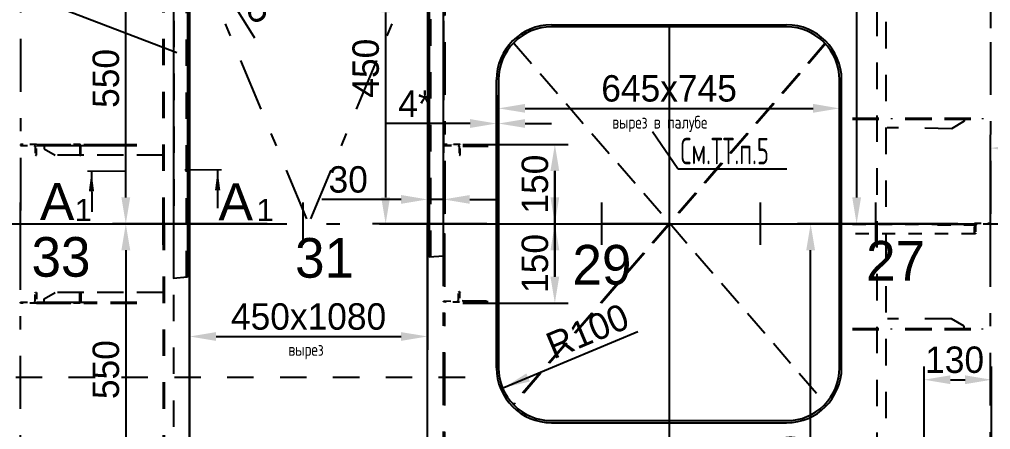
# Model space of a CAD drawing. Header units: millimetres. Extents: x -19561 to 47775, y 28910 to 69910.
# Drawn here: x 22020 to 23858, y 49481 to 50257 of the extents above; entities that cross this region are included whole.
import ezdxf
from ezdxf.enums import TextEntityAlignment as Align

# ---------------------------------------------------------------- set-up
doc = ezdxf.new("R2010")
doc.units = ezdxf.units.MM
doc.header["$MEASUREMENT"] = 0
for name, pattern in [('DASH1', [75, 50, -25]), ('DASH13', [50, 25, -25]), ('DASH2', [1300, 1125, -75, 25, -75]), ('DASH5', [225, 100, -50, 25, -50]), ('DASH6', [25, 12.5, -12.5]), ('K5LT32768', [0]), ('K5LT32777', [95.25, 63.5, -31.75]), ('K5LT32779', [25, 12.5, -12.5]), ('K5LT32795', [75, 50, -25])]:
    doc.linetypes.add(name, pattern=pattern)
doc.styles.add('2_5', font='txt.shx', dxfattribs={"height": 2.5})
doc.styles.add('KTEXTSTYLE', font='GOST_AU.SHX', dxfattribs={"width": 0.96, "height": 5})
doc.styles.add('style5', font='arial.ttf', dxfattribs={"height": 3})
doc.dimstyles.new('PB5', dxfattribs={"dimscale": 20, "dimtxt": 2.5, "dimasz": 2.5, "dimexe": 1.25, "dimexo": 0, "dimtad": 1, "dimdec": 0, "dimlfac": 0.25, "dimtxsty": 'Standard', "dimcen": 2.5, "dimclrd": 7, "dimclre": 7, "dimclrt": 4, "dimadec": 0, "dimazin": 0, "dimtfac": 1, "dimtdec": 0, "dimtmove": 0, "dimatfit": 3, "dimfxl": 1.25, "dimarcsym": 0})
doc.dimstyles.new('seatech', dxfattribs={"dimscale": 20, "dimtxt": 2.5, "dimasz": 2.5, "dimexe": 1.25, "dimexo": 0, "dimtad": 1, "dimdec": 0, "dimtxsty": 'Standard', "dimcen": 2.5, "dimclrd": 7, "dimclre": 7, "dimclrt": 4, "dimadec": 0, "dimazin": 0, "dimtfac": 1, "dimtdec": 0, "dimtmove": 0, "dimatfit": 3, "dimfxl": 1.25, "dimarcsym": 0})

# ---------------------------------------------------------------- blocks, each defined once
blk = doc.blocks.new('*D2430')
at = {"color": 7, "lineweight": -2}
for p, q in [((22904.5, 50320.4), (22688.3, 50320.4)), ((22713.3, 50270.4), (22713.3, 49920.4)), ((22904.5, 49870.4), (22688.3, 49870.4))]:
    blk.add_line(p, q, dxfattribs=at)
at = {"color": 7}
for points in [[(22721.7, 50270.4), (22705, 50270.4), (22713.3, 50320.4)], [(22705, 49920.4), (22721.7, 49920.4), (22713.3, 49870.4)]]:
    blk.add_solid(points, dxfattribs=at)
at = {"layer": 'Defpoints', "color": 0}
for p in [(22904.5, 50320.4), (22713.3, 49870.4), (22904.5, 49870.4)]:
    blk.add_point(p, dxfattribs=at)
at = {"color": 4, "ltscale": 20, "insert": (22675.8, 50164.8), "char_height": 50, "attachment_point": 5, "rotation": 90}
blk.add_mtext('450', dxfattribs=at)
blk = doc.blocks.new('*D2432')
at = {"color": 7, "lineweight": -2}
for p, q in [((23795.8, 50770.4), (23579.4, 50770.4)), ((23604.4, 50720.4), (23604.4, 49920.4)), ((23795.8, 49870.4), (23579.4, 49870.4))]:
    blk.add_line(p, q, dxfattribs=at)
at = {"color": 7}
for points in [[(23612.7, 50720.4), (23596, 50720.4), (23604.4, 50770.4)], [(23596, 49920.4), (23612.7, 49920.4), (23604.4, 49870.4)]]:
    blk.add_solid(points, dxfattribs=at)
at = {"layer": 'Defpoints', "color": 0}
for p in [(23795.8, 50770.4), (23604.4, 49870.4), (23795.8, 49870.4)]:
    blk.add_point(p, dxfattribs=at)
at = {"color": 4, "ltscale": 20, "insert": (23566.9, 50499.3), "char_height": 50, "attachment_point": 5, "rotation": 90}
blk.add_mtext('900', dxfattribs=at)
blk = doc.blocks.new('*D2442')
at = {"color": 7, "lineweight": -2}
for p, q in [((22792.5, 49966.4), (22792.5, 49891.5)), ((22822.5, 49955.7), (22822.5, 49891.5)), ((22742.5, 49916.5), (22592.5, 49916.5)), ((22822.5, 49916.5), (22792.5, 49916.5)), ((22872.5, 49916.5), (22922.5, 49916.5))]:
    blk.add_line(p, q, dxfattribs=at)
at = {"color": 7}
for points in [[(22742.5, 49908.2), (22742.5, 49924.8), (22792.5, 49916.5)], [(22872.5, 49924.8), (22872.5, 49908.2), (22822.5, 49916.5)]]:
    blk.add_solid(points, dxfattribs=at)
at = {"layer": 'Defpoints', "color": 0}
for p in [(22792.5, 49966.4), (22822.5, 49955.7), (22792.5, 49916.5)]:
    blk.add_point(p, dxfattribs=at)
at = {"color": 4, "ltscale": 20, "insert": (22642.5, 49954), "char_height": 50, "attachment_point": 5}
blk.add_mtext('30', dxfattribs=at)
blk = doc.blocks.new('*D2443')
at = {"color": 7, "lineweight": -2}
for p, q in [((22294.5, 50420.4), (22196.7, 50420.4)), ((22221.7, 49920.4), (22221.7, 50370.4)), ((22489, 49870.4), (22196.7, 49870.4))]:
    blk.add_line(p, q, dxfattribs=at)
at = {"color": 7}
for points in [[(22230.1, 50370.4), (22213.4, 50370.4), (22221.7, 50420.4)], [(22213.4, 49920.4), (22230.1, 49920.4), (22221.7, 49870.4)]]:
    blk.add_solid(points, dxfattribs=at)
at = {"layer": 'Defpoints', "color": 0}
for p in [(22221.7, 50420.4), (22294.5, 50420.4), (22489, 49870.4)]:
    blk.add_point(p, dxfattribs=at)
at = {"color": 4, "ltscale": 20, "insert": (22184.2, 50145.4), "char_height": 50, "attachment_point": 5, "rotation": 90}
blk.add_mtext('550', dxfattribs=at)
blk = doc.blocks.new('*D2450')
at = {"color": 7, "lineweight": -2}
for p, q in [((23857.5, 49910.4), (23857.5, 50038.5)), ((24544.5, 49871.4), (24544.5, 50038.5)), ((23907.5, 50013.5), (24494.5, 50013.5))]:
    blk.add_line(p, q, dxfattribs=at)
at = {"color": 7}
for points in [[(23907.5, 50021.9), (23907.5, 50005.2), (23857.5, 50013.5)], [(24494.5, 50005.2), (24494.5, 50021.9), (24544.5, 50013.5)]]:
    blk.add_solid(points, dxfattribs=at)
at = {"layer": 'Defpoints', "color": 0}
for p in [(24544.5, 50013.5), (23857.5, 49910.4), (24544.5, 49871.4)]:
    blk.add_point(p, dxfattribs=at)
at = {"color": 4, "ltscale": 20, "insert": (24201, 50051), "char_height": 50, "attachment_point": 5}
blk.add_mtext('685', dxfattribs=at)
blk = doc.blocks.new('*D2452')
at = {"color": 7, "lineweight": -2}
for p, q in [((22342.5, 49870.4), (22342.5, 49632.1)), ((22792.5, 49870.4), (22792.5, 49632.1)), ((22392.5, 49657.1), (22742.5, 49657.1))]:
    blk.add_line(p, q, dxfattribs=at)
at = {"color": 7}
for points in [[(22392.5, 49665.4), (22392.5, 49648.8), (22342.5, 49657.1)], [(22742.5, 49648.8), (22742.5, 49665.4), (22792.5, 49657.1)]]:
    blk.add_solid(points, dxfattribs=at)
at = {"layer": 'Defpoints', "color": 0}
for p in [(22342.5, 49870.4), (22792.5, 49870.4), (22792.5, 49657.1)]:
    blk.add_point(p, dxfattribs=at)
at = {"color": 4, "ltscale": 20, "insert": (22567.5, 49694.6), "char_height": 50, "attachment_point": 5}
blk.add_mtext('450x1080', dxfattribs=at)
blk = doc.blocks.new('*D2453')
at = {"color": 7, "lineweight": -2}
for p, q in [((22935.5, 50020.5), (23058.4, 50020.5)), ((23033.4, 49970.5), (23033.4, 49920.4)), ((22935.5, 49870.4), (23058.4, 49870.4))]:
    blk.add_line(p, q, dxfattribs=at)
at = {"color": 7}
for points in [[(23041.7, 49970.5), (23025.1, 49970.5), (23033.4, 50020.5)], [(23025.1, 49920.4), (23041.7, 49920.4), (23033.4, 49870.4)]]:
    blk.add_solid(points, dxfattribs=at)
at = {"layer": 'Defpoints', "color": 0}
for p in [(22935.5, 50020.5), (22935.5, 49870.4), (23033.4, 49870.4)]:
    blk.add_point(p, dxfattribs=at)
at = {"color": 4, "ltscale": 20, "insert": (22995.9, 49945.4), "char_height": 50, "attachment_point": 5, "rotation": 90}
blk.add_mtext('150', dxfattribs=at)
blk = doc.blocks.new('*D2454')
at = {"color": 7, "lineweight": -2}
for p, q in [((23552, 50545.4), (24034.4, 50545.4)), ((24009.4, 50495.4), (24009.4, 49920.4)), ((23857.5, 49870.4), (24034.4, 49870.4))]:
    blk.add_line(p, q, dxfattribs=at)
at = {"color": 7}
for points in [[(24017.7, 50495.4), (24001, 50495.4), (24009.4, 50545.4)], [(24001, 49920.4), (24017.7, 49920.4), (24009.4, 49870.4)]]:
    blk.add_solid(points, dxfattribs=at)
at = {"layer": 'Defpoints', "color": 0}
for p in [(23552, 50545.4), (23857.5, 49870.4), (24009.4, 49870.4)]:
    blk.add_point(p, dxfattribs=at)
at = {"color": 4, "ltscale": 20, "insert": (23971.9, 50207.9), "char_height": 50, "attachment_point": 5, "rotation": 90}
blk.add_mtext('675*', dxfattribs=at)
blk = doc.blocks.new('*D2456')
at = {"color": 7, "lineweight": -2}
for p, q in [((23699.4, 49870.4), (23492.3, 49870.4)), ((23517.3, 49020.4), (23517.3, 49820.4)), ((23699.4, 48970.4), (23492.3, 48970.4))]:
    blk.add_line(p, q, dxfattribs=at)
at = {"color": 7}
for points in [[(23525.6, 49820.4), (23509, 49820.4), (23517.3, 49870.4)], [(23509, 49020.4), (23525.6, 49020.4), (23517.3, 48970.4)]]:
    blk.add_solid(points, dxfattribs=at)
at = {"layer": 'Defpoints', "color": 0}
for p in [(23517.3, 49870.4), (23699.4, 49870.4), (23699.4, 48970.4)]:
    blk.add_point(p, dxfattribs=at)
at = {"color": 4, "ltscale": 20, "insert": (23479.8, 49414.8), "char_height": 50, "attachment_point": 5, "rotation": 90}
blk.add_mtext('900', dxfattribs=at)
blk = doc.blocks.new('*D2463')
at = {"color": 7, "lineweight": -2}
for p, q in [((23857.5, 49870.4), (24034.2, 49870.4)), ((24009.2, 49245.4), (24009.2, 49820.4)), ((23640.5, 49195.4), (24034.2, 49195.4))]:
    blk.add_line(p, q, dxfattribs=at)
at = {"color": 7}
for points in [[(24017.5, 49820.4), (24000.9, 49820.4), (24009.2, 49870.4)], [(24000.9, 49245.4), (24017.5, 49245.4), (24009.2, 49195.4)]]:
    blk.add_solid(points, dxfattribs=at)
at = {"layer": 'Defpoints', "color": 0}
for p in [(23857.5, 49870.4), (24009.2, 49870.4), (23640.5, 49195.4)]:
    blk.add_point(p, dxfattribs=at)
at = {"color": 4, "ltscale": 20, "insert": (23971.7, 49532.9), "char_height": 50, "attachment_point": 5, "rotation": 90}
blk.add_mtext('675*', dxfattribs=at)
blk = doc.blocks.new('*D2464')
at = {"color": 7, "lineweight": -2}
for p, q in [((22935.5, 49870.4), (23058.4, 49870.4)), ((23033.4, 49770.2), (23033.4, 49820.4)), ((22935.5, 49720.2), (23058.4, 49720.2))]:
    blk.add_line(p, q, dxfattribs=at)
at = {"color": 7}
for points in [[(23041.7, 49820.4), (23025.1, 49820.4), (23033.4, 49870.4)], [(23025.1, 49770.2), (23041.7, 49770.2), (23033.4, 49720.2)]]:
    blk.add_solid(points, dxfattribs=at)
at = {"layer": 'Defpoints', "color": 0}
for p in [(22935.5, 49870.4), (23033.4, 49870.4), (22935.5, 49720.2)]:
    blk.add_point(p, dxfattribs=at)
at = {"color": 4, "ltscale": 20, "insert": (22995.9, 49795.3), "char_height": 50, "attachment_point": 5, "rotation": 90}
blk.add_mtext('150', dxfattribs=at)
blk = doc.blocks.new('*D2465')
at = {"color": 7, "lineweight": -2}
for p, q in [((23572, 50142.9), (23572, 50063.8)), ((22927, 50020.5), (22927, 50113.8)), ((22977, 50088.8), (23522, 50088.8))]:
    blk.add_line(p, q, dxfattribs=at)
at = {"color": 7}
for points in [[(22977, 50097.2), (22977, 50080.5), (22927, 50088.8)], [(23522, 50080.5), (23522, 50097.2), (23572, 50088.8)]]:
    blk.add_solid(points, dxfattribs=at)
at = {"layer": 'Defpoints', "color": 0}
for p in [(23572, 50142.9), (23572, 50088.8), (22927, 50020.5)]:
    blk.add_point(p, dxfattribs=at)
at = {"color": 4, "ltscale": 20, "insert": (23249.5, 50126.3), "char_height": 50, "attachment_point": 5}
blk.add_mtext('645х745', dxfattribs=at)
blk = doc.blocks.new('*D2466')
at = {"color": 7, "lineweight": -2}
blk.add_line((22936.7, 49560.3), (23190.4, 49666.4), dxfattribs=at)
at = {"color": 7}
blk.add_solid([(22979.6, 49587.2), (22986.1, 49571.9), (22936.7, 49560.3)], dxfattribs=at)
at = {"layer": 'Defpoints', "color": 0}
for p in [(23029, 49598.9), (22936.7, 49560.3)]:
    blk.add_point(p, dxfattribs=at)
at = {"color": 4, "ltscale": 20, "insert": (23095.2, 49667.2), "char_height": 50, "attachment_point": 5, "rotation": 22.6993}
blk.add_mtext('R100', dxfattribs=at)
blk = doc.blocks.new('*D2467')
at = {"color": 7, "lineweight": -2}
for p, q in [((22221.7, 49870.4), (22196.7, 49870.4)), ((22221.7, 49820.4), (22221.7, 49368.4)), ((22394.5, 49318.4), (22196.7, 49318.4))]:
    blk.add_line(p, q, dxfattribs=at)
at = {"color": 7}
for points in [[(22230.1, 49820.4), (22213.4, 49820.4), (22221.7, 49870.4)], [(22213.4, 49368.4), (22230.1, 49368.4), (22221.7, 49318.4)]]:
    blk.add_solid(points, dxfattribs=at)
at = {"layer": 'Defpoints', "color": 0}
for p in [(22221.7, 49870.4), (22221.7, 49318.4), (22394.5, 49318.4)]:
    blk.add_point(p, dxfattribs=at)
at = {"color": 4, "ltscale": 20, "insert": (22184.2, 49594.4), "char_height": 50, "attachment_point": 5, "rotation": 90}
blk.add_mtext('550', dxfattribs=at)
blk = doc.blocks.new('*D2493')
at = {"color": 7, "lineweight": -2}
for p, q in [((24009.4, 49870.4), (24403.9, 49870.4)), ((24378.9, 49820.4), (24378.9, 49470.4)), ((23602.4, 49420.4), (24403.9, 49420.4))]:
    blk.add_line(p, q, dxfattribs=at)
at = {"color": 7}
for points in [[(24387.3, 49820.4), (24370.6, 49820.4), (24378.9, 49870.4)], [(24370.6, 49470.4), (24387.3, 49470.4), (24378.9, 49420.4)]]:
    blk.add_solid(points, dxfattribs=at)
at = {"layer": 'Defpoints', "color": 0}
for p in [(24009.4, 49870.4), (23602.4, 49420.4), (24378.9, 49420.4)]:
    blk.add_point(p, dxfattribs=at)
at = {"color": 4, "ltscale": 20, "insert": (24341.4, 49638), "char_height": 50, "attachment_point": 5, "rotation": 90}
blk.add_mtext('450', dxfattribs=at)
blk = doc.blocks.new('*D2498')
at = {"color": 7, "lineweight": -2}
blk.add_line((22329, 50442), (22465.2, 50222.4), dxfattribs=at)
at = {"color": 7}
blk.add_solid([(22362.5, 50403.9), (22348.3, 50395.1), (22329, 50442)], dxfattribs=at)
at = {"layer": 'Defpoints', "color": 0}
for p in [(22329, 50442), (22347.5, 50412.2)]:
    blk.add_point(p, dxfattribs=at)
at = {"color": 4, "ltscale": 20, "insert": (22455.3, 50309.5), "char_height": 50, "attachment_point": 5, "rotation": 301.8073}
blk.add_mtext('R35', dxfattribs=at)
blk = doc.blocks.new('*D2499')
at = {"color": 7, "lineweight": -2}
for p, q in [((23572, 50142.9), (23572, 50063.8)), ((22927, 50020.5), (22927, 50113.8)), ((22977, 50088.8), (23522, 50088.8))]:
    blk.add_line(p, q, dxfattribs=at)
at = {"color": 7}
for points in [[(22977, 50097.2), (22977, 50080.5), (22927, 50088.8)], [(23522, 50080.5), (23522, 50097.2), (23572, 50088.8)]]:
    blk.add_solid(points, dxfattribs=at)
at = {"layer": 'Defpoints', "color": 0}
for p in [(23572, 50142.9), (23572, 50088.8), (22927, 50020.5)]:
    blk.add_point(p, dxfattribs=at)
at = {"color": 4, "ltscale": 20, "insert": (23249.5, 50126.3), "char_height": 50, "attachment_point": 5}
blk.add_mtext('645х745', dxfattribs=at)
blk = doc.blocks.new('*D2500')
at = {"color": 7, "lineweight": -2}
for p, q in [((22923, 49597.9), (22923, 50085.1)), ((22927, 49597.9), (22927, 50085.1)), ((22873, 50060.1), (22714.6, 50060.1)), ((22927, 50060.1), (22923, 50060.1)), ((22977, 50060.1), (23027, 50060.1))]:
    blk.add_line(p, q, dxfattribs=at)
at = {"color": 7}
for points in [[(22873, 50051.8), (22873, 50068.5), (22923, 50060.1)], [(22977, 50068.5), (22977, 50051.8), (22927, 50060.1)]]:
    blk.add_solid(points, dxfattribs=at)
at = {"layer": 'Defpoints', "color": 0}
for p in [(22923, 50060.1), (22923, 49597.9), (22927, 49597.9)]:
    blk.add_point(p, dxfattribs=at)
at = {"color": 4, "ltscale": 20, "insert": (22768.8, 50097.6), "char_height": 50, "attachment_point": 5}
blk.add_mtext('4*', dxfattribs=at)
blk = doc.blocks.new('*D2501')
at = {"color": 7, "lineweight": -2}
for p, q in [((23731.9, 49422.4), (23731.9, 49600.3)), ((23859.5, 49420.4), (23859.5, 49600.3)), ((23781.9, 49575.3), (23809.5, 49575.3))]:
    blk.add_line(p, q, dxfattribs=at)
at = {"color": 7}
for points in [[(23781.9, 49583.6), (23781.9, 49566.9), (23731.9, 49575.3)], [(23809.5, 49566.9), (23809.5, 49583.6), (23859.5, 49575.3)]]:
    blk.add_solid(points, dxfattribs=at)
at = {"layer": 'Defpoints', "color": 0}
for p in [(23859.5, 49575.3), (23731.9, 49422.4), (23859.5, 49420.4)]:
    blk.add_point(p, dxfattribs=at)
at = {"color": 4, "ltscale": 20, "insert": (23789.7, 49612.8), "char_height": 50, "attachment_point": 5}
blk.add_mtext('130', dxfattribs=at)

msp = doc.modelspace()

# ---------------------------------------------------------------- linework, layer by layer
at = {"color": 0, "linetype": 'DASH5'}
for p, q in [((22022.46683, 51120.35618), (22022.46683, 49870.35618)), ((22822.46683, 51113.35618), (22822.46683, 49870.35618)), ((22352.08207, 50387.27928), (22567.46671, 49870.35618)), ((22782.85136, 50387.27928), (22567.46671, 49870.35618)), ((22022.46683, 48620.35618), (22022.46683, 49870.35618)), ((22822.46683, 48627.35618), (22822.46683, 49870.35618)), ((22824.46683, 48627.35618), (22824.46683, 49870.35618))]:
    msp.add_line(p, q, dxfattribs=at)
at = {"color": 3, "linetype": 'DASH5'}
for p, q in [((22825.46683, 51114.35623), (22825.46683, 49871.35623)), ((23857.46683, 51114.35618), (23857.46683, 49871.35618)), ((22825.46683, 48626.35613), (22825.46683, 49869.35613)), ((23857.46683, 48626.35618), (23857.46683, 49869.35618))]:
    msp.add_line(p, q, dxfattribs=at)
at = {"color": 0, "linetype": 'DASH13', "ltscale": 2}
for p, q in [((22312.46683, 51054.57151), (22312.46683, 49870.35618)), ((22823.04104, 51054.57151), (22823.04104, 49870.35618)), ((23660.46683, 49402.35618), (23660.46683, 51054.57151)), ((22292.46683, 49870.35618), (22292.46683, 50975.35618)), ((22294.46683, 49870.35618), (22294.46683, 50975.35618)), ((23642.46683, 50975.35618), (23642.46683, 49402.35618)), ((23596.46683, 50070.35618), (23770.46683, 50070.35618)), ((23596.46683, 50068.35618), (23770.46683, 50068.35618)), ((23783.57694, 50050.35618), (23661.87649, 50052.12906)), ((22167.46683, 50020.35618), (22192.46683, 50020.35618)), ((22167.46683, 50018.35618), (22192.46683, 50018.35618)), ((22192.46683, 50020.35618), (22292.46683, 50020.35618)), ((22192.46683, 50018.35618), (22292.46683, 50018.35618)), ((22292.46683, 49870.35618), (22292.46683, 48765.35618)), ((22294.46683, 49870.35618), (22294.46683, 48765.35618)), ((22312.46683, 48686.14085), (22312.46683, 49870.35618)), ((22192.46683, 49722.35618), (22292.46683, 49722.35618)), ((22192.46683, 49720.35618), (22292.46683, 49720.35618)), ((23783.57694, 49690.35618), (23662.70069, 49690.73773)), ((23596.46683, 49672.35618), (23770.46683, 49672.35618)), ((23596.46683, 49670.35618), (23770.46683, 49670.35618)), ((21713.56301, 49579.88326), (22897.77834, 49579.88326))]:
    msp.add_line(p, q, dxfattribs=at)
at = {"color": 0}
for p, q in [((21708.34934, 50429.77596), (22318.36623, 50194.24035)), ((23266.02228, 49974.08089), (23472.21069, 49974.08089))]:
    msp.add_line(p, q, dxfattribs=at)
at = {"color": 2, "linetype": 'DASH13', "ltscale": 2}
for p, q in [((22336.43266, 49768.96413), (22336.43266, 50423.26007)), ((22799.07522, 49807.41949), (22799.07522, 50423.26007))]:
    msp.add_line(p, q, dxfattribs=at)
at = {"color": 2}
for p, q in [((22339.33654, 49769.2055), (22339.33654, 50423.26007)), ((22796.17133, 49807.17812), (22796.17133, 50423.26007)), ((22312.46683, 49766.97206), (22312.46683, 50412.22589)), ((22823.04104, 49809.41156), (22823.04104, 50412.22589)), ((23266.02228, 49974.08089), (23218.22735, 50044.61233)), ((22822.99627, 49809.40784), (22795.82829, 49807.1496)), ((22338.22733, 49769.1133), (22311.63088, 49766.90258))]:
    msp.add_line(p, q, dxfattribs=at)
at = {"color": 0, "linetype": 'Continuous'}
for p, q in [((22342.46732, 50360.35636), (22342.46683, 49870.35618)), ((23807.82572, 50070.35618), (23807.82572, 50064.35618)), ((23807.82572, 50064.35618), (23783.57694, 50050.35618)), ((22067.46683, 50020.35618), (22067.46683, 50012.35618)), ((22067.46683, 50018.35618), (22167.46683, 50018.35618)), ((22067.46683, 50012.35618), (22088.2515, 50000.35618)), ((22868.42633, 50020.49709), (23033.5767, 50020.49709)), ((23033.3967, 49782.71528), (23033.3967, 49970.21528)), ((23033.3967, 49957.99709), (23033.3967, 49770.49709)), ((22022.46683, 49830.35618), (22022.46683, 49910.35618)), ((22292.46683, 49830.35618), (22292.46683, 49910.35618)), ((22557.46683, 49830.35618), (22557.46683, 49910.35618)), ((22822.46683, 49830.35618), (22822.46683, 49910.35618)), ((23122.46683, 49830.35618), (23122.46683, 49910.35618)), ((23422.46683, 49830.35618), (23422.46683, 49910.35618)), ((23640.46683, 49830.35618), (23640.46683, 49910.35618)), ((23857.46683, 49830.35618), (23857.46683, 49910.35618)), ((22342.46732, 49380.356), (22342.46683, 49870.35618)), ((23827.46683, 49871.35618), (23827.46683, 49851.35618)), ((22067.46683, 49728.35618), (22088.2515, 49740.35618)), ((22067.46683, 49720.35618), (22067.46683, 49728.35618)), ((22067.46683, 49722.35618), (22167.46683, 49722.35618)), ((22868.42633, 49720.21528), (23033.5767, 49720.21528)), ((23807.82572, 49676.35618), (23783.57694, 49690.35618)), ((23807.82572, 49670.35618), (23807.82572, 49676.35618))]:
    msp.add_line(p, q, dxfattribs=at)
for p, q in [((23026.96683, 50246.85618), (23471.96683, 50246.85618)), ((22922.96683, 49597.85618), (22922.96683, 50142.85618)), ((23575.96683, 49597.85618), (23575.96683, 50142.85618)), ((22156.5545, 49968.58603), (22157.40605, 49892.8473)), ((22395.34045, 49973.93521), (22395.34045, 49899.89845)), ((23026.96683, 49493.85618), (23471.96683, 49493.85618))]:
    msp.add_line(p, q)
at = {"color": 7}
for p, q in [((23249.46683, 50242.85618), (23249.46683, 49346.63112)), ((22926.96683, 49870.35618), (23763.62135, 49870.35618)), ((23249.46683, 49870.35618), (23122.46683, 49870.35618))]:
    msp.add_line(p, q, dxfattribs=at)
at = {"color": 0, "linetype": 'K5LT32795'}
for p, q in [((23544.39659, 50211.8049), (22954.53701, 49528.90746)), ((23544.39659, 50211.8049), (22954.53701, 49528.90746)), ((22956.53701, 50211.8049), (23546.39659, 49528.90746)), ((22956.53701, 50211.8049), (23546.39659, 49528.90746)), ((23546.39659, 50211.8049), (22956.53701, 49528.90746)), ((23546.39659, 50211.8049), (22956.53701, 49528.90746))]:
    msp.add_line(p, q, dxfattribs=at)
at = {"color": 0, "linetype": 'DASH1'}
for p, q in [((23670.46683, 50070.35618), (23670.46683, 50068.35618)), ((23770.46683, 50070.35618), (23842.46683, 50070.35618)), ((23770.46683, 50068.35618), (23842.46683, 50068.35618)), ((23842.46683, 50070.35618), (23842.46683, 50068.35618)), ((22052.46683, 50020.35618), (22122.46683, 50020.35618)), ((22052.46683, 50018.35618), (22122.46683, 50018.35618)), ((22067.46683, 50020.35618), (22167.46683, 50020.35618)), ((22067.46683, 50020.35618), (22067.46683, 50018.35618)), ((22859.46683, 50020.35618), (22905.46683, 50020.35618)), ((22859.46683, 50017.35618), (22905.46683, 50017.35618)), ((22292.46683, 50000.35618), (22088.2515, 50000.35618)), ((23670.46683, 49871.35618), (23670.46683, 49869.35618)), ((23770.46683, 49869.35618), (23827.46683, 49869.35618)), ((23827.46683, 49871.35618), (23827.46683, 49869.35618)), ((22292.46683, 49740.35618), (22088.2515, 49740.35618)), ((22052.46683, 49722.35618), (22122.46683, 49722.35618)), ((22052.46683, 49720.35618), (22122.46683, 49720.35618)), ((22067.46683, 49720.35618), (22067.46683, 49722.35618)), ((22067.46683, 49720.35618), (22167.46683, 49720.35618)), ((22858.0609, 49725.03599), (22904.05878, 49724.59352)), ((23670.46683, 49670.35618), (23670.46683, 49672.35618)), ((23770.46683, 49672.35618), (23842.46683, 49672.35618)), ((23770.46683, 49670.35618), (23842.46683, 49670.35618)), ((23842.46683, 49670.35618), (23842.46683, 49672.35618))]:
    msp.add_line(p, q, dxfattribs=at)
at = {"color": 0, "linetype": 'K5LT32777'}
for p, q in [((22859.46683, 50020.35618), (22905.46683, 50020.35618)), ((22859.46683, 50017.35618), (22905.46683, 50017.35618)), ((22861.46683, 50020.35618), (22907.46683, 50020.35618)), ((22861.46683, 50017.35618), (22907.46683, 50017.35618)), ((22859.46683, 49723.35618), (22905.46683, 49723.35618)), ((22859.46683, 49720.35618), (22905.46683, 49720.35618)), ((22861.46683, 49723.35618), (22907.46683, 49723.35618)), ((22861.46683, 49720.35618), (22907.46683, 49720.35618))]:
    msp.add_line(p, q, dxfattribs=at)
at = {"color": 0, "linetype": 'K5LT32768'}
for p, q in [((22868.42633, 50020.49709), (23033.5767, 50020.49709)), ((22870.42633, 50020.49709), (23035.5767, 50020.49709))]:
    msp.add_line(p, q, dxfattribs=at)
at = {"color": 0, "linetype": 'DASH2'}
msp.add_line((21401.46683, 49870.35618), (32461.46683, 49870.35618), dxfattribs=at)
at = {"color": 0, "linetype": 'DASH13'}
for p, q in [((23596.46683, 49869.35618), (23770.46683, 49869.35618)), ((23757.46683, 49868.35618), (23827.46683, 49868.35618)), ((23827.46683, 49851.35618), (23596.46683, 49851.35618))]:
    msp.add_line(p, q, dxfattribs=at)
at = {"color": 0, "linetype": 'Continuous'}
for points in [[(22342.46683, 49870.35618), (22342.46683, 50360.35618)], [(22792.46683, 50360.35618), (22792.46683, 49870.35618)], [(23835.46683, 50281.35618), (23852.46683, 50281.35618), (23857.46683, 50276.35618), (23857.46683, 50240.35618)], [(22342.46683, 49870.35618), (22342.46683, 49380.35618)], [(22792.46683, 49380.35618), (22792.46683, 49870.35618)]]:
    msp.add_lwpolyline(points, dxfattribs=at)
msp.add_lwpolyline([(23571.96683, 49597.85618), (23571.96683, 50142.85618, 0.4142135624), (23471.96683, 50242.85618), (23026.96683, 50242.85618, 0.4142135624), (22926.96683, 50142.85618), (22926.96683, 49597.85618, 0.4142135624), (23026.96683, 49497.85618), (23471.96683, 49497.85618, 0.4142135624)], format="xyb", close=True)
msp.add_lwpolyline([(23571.96683, 49597.85618), (23571.96683, 50142.85618, 0.4142135624), (23471.96683, 50242.85618), (23026.96683, 50242.85618, 0.4142135624), (22926.96683, 50142.85618), (22926.96683, 49597.85618, 0.4142135624), (23026.96683, 49497.85618), (23471.96683, 49497.85618, 0.4142135624)], format="xyb", close=True)
at = {"color": 0, "linetype": 'DASH6'}
for points in [[(22022.46683, 50020.35618), (22022.46683, 50019.35618), (22022.7598, 50018.64907), (22023.46683, 50018.35618), (22048.46683, 50018.35618), (22049.46683, 50018.08824), (22050.19877, 50017.35618), (22050.46683, 50016.35618), (22050.46683, 50001.35618), (22050.7598, 50000.64907), (22051.46683, 50000.35618), (22052.46683, 50000.35618), (22052.46683, 50020.35618), (22022.46683, 50020.35618)], [(22824.46683, 50020.35618), (22824.46683, 50019.35618), (22824.7598, 50018.64907), (22825.46683, 50018.35618), (22850.46683, 50018.35618), (22851.46683, 50018.08824), (22852.19877, 50017.35618), (22852.46683, 50016.35618), (22852.46683, 50001.35618), (22852.7598, 50000.64907), (22853.46683, 50000.35618), (22854.46683, 50000.35618), (22854.46683, 50020.35618), (22824.46683, 50020.35618)], [(23857.46683, 49871.35618), (23857.46683, 49870.35618), (23857.17386, 49869.64907), (23856.46683, 49869.35618), (23831.46683, 49869.35618), (23830.46683, 49869.08823), (23829.7349, 49868.35618), (23829.46683, 49867.35618), (23829.46683, 49852.35618), (23829.17386, 49851.64908), (23828.46683, 49851.35618), (23827.46683, 49851.35618), (23827.46683, 49871.35618), (23857.46683, 49871.35618)], [(22022.46683, 49720.35618), (22022.46683, 49721.35618), (22022.7598, 49722.06329), (22023.46683, 49722.35618), (22048.46683, 49722.35618), (22049.46683, 49722.62413), (22050.19877, 49723.35618), (22050.46683, 49724.35618), (22050.46683, 49739.35618), (22050.7598, 49740.06329), (22051.46683, 49740.35618), (22052.46683, 49740.35618), (22052.46683, 49720.35618), (22022.46683, 49720.35618)], [(22823.03367, 49722.37279), (22823.04329, 49723.37275), (22823.34304, 49724.077), (22824.05286, 49724.36308), (22849.0517, 49724.12261), (22850.05423, 49724.38092), (22850.79317, 49725.1059), (22851.07085, 49726.10328), (22851.21513, 49741.10258), (22851.51489, 49741.80684), (22852.2247, 49742.09292), (22853.22466, 49742.0833), (22853.03228, 49722.08423), (22823.03367, 49722.37279)]]:
    msp.add_lwpolyline(points, dxfattribs=at)
at = {"color": 0, "linetype": 'DASH1'}
for points in [[(22122.46683, 50018.35618), (22134.46683, 50018.35618), (22134.46683, 50000.35618), (22136.46683, 50000.35618), (22136.46683, 50018.35618), (22136.3892, 50018.90745), (22136.16312, 50019.41603), (22135.80521, 50019.84246), (22135.34379, 50020.15377), (22134.814, 50020.3258), (22122.46683, 50020.35618)], [(22122.46683, 49722.35618), (22134.46683, 49722.35618), (22134.46683, 49740.35618), (22136.46683, 49740.35618), (22136.46683, 49722.35618), (22136.3892, 49721.80491), (22136.16312, 49721.29634), (22135.80521, 49720.86988), (22135.34379, 49720.5586), (22134.814, 49720.38658), (22122.46683, 49720.35618)]]:
    msp.add_lwpolyline(points, dxfattribs=at)
at = {"color": 0, "linetype": 'K5LT32779', "const_width": 0.18}
for points in [[(22824.46683, 50020.35618), (22824.46683, 50019.35618), (22824.7598, 50018.64907), (22825.46683, 50018.35618), (22850.46683, 50018.35618), (22851.46683, 50018.08824), (22852.19877, 50017.35618), (22852.46683, 50016.35618), (22852.46683, 50001.35618), (22852.7598, 50000.64907), (22853.46683, 50000.35618), (22854.46683, 50000.35618), (22854.46683, 50020.35618), (22824.46683, 50020.35618)], [(22826.46683, 50020.35618), (22826.46683, 50019.35618), (22826.7598, 50018.64907), (22827.46683, 50018.35618), (22852.46683, 50018.35618), (22853.46683, 50018.08824), (22854.19877, 50017.35618), (22854.46683, 50016.35618), (22854.46683, 50001.35618), (22854.7598, 50000.64907), (22855.46683, 50000.35618), (22856.46683, 50000.35618), (22856.46683, 50020.35618), (22826.46683, 50020.35618)], [(22824.46683, 49720.35618), (22824.46683, 49721.35618), (22824.7598, 49722.06329), (22825.46683, 49722.35618), (22850.46683, 49722.35618), (22851.46683, 49722.62413), (22852.19877, 49723.35618), (22852.46683, 49724.35618), (22852.46683, 49739.35618), (22852.7598, 49740.06329), (22853.46683, 49740.35618), (22854.46683, 49740.35618), (22854.46683, 49720.35618), (22824.46683, 49720.35618)], [(22826.46683, 49720.35618), (22826.46683, 49721.35618), (22826.7598, 49722.06329), (22827.46683, 49722.35618), (22852.46683, 49722.35618), (22853.46683, 49722.62413), (22854.19877, 49723.35618), (22854.46683, 49724.35618), (22854.46683, 49739.35618), (22854.7598, 49740.06329), (22855.46683, 49740.35618), (22856.46683, 49740.35618), (22856.46683, 49720.35618), (22826.46683, 49720.35618)]]:
    msp.add_lwpolyline(points, dxfattribs=at)
for points in [[(22395.48964, 49970.95895, 0, 10, 0), (22395.45812, 49933.82533, 10, 10, 0)], [(22156.79159, 49968.7229, 0, 10, 0), (22156.76007, 49931.58929, 10, 10, 0)], [(22156.79159, 49968.7229, 0, 4, 0), (22156.79159, 49945.48609, 4, 4, 0)]]:
    msp.add_lwpolyline(points, format="xyseb")
for points, const_width in [([(22219.405, 49970.18081), (22148.90535, 49970.16013)], 3), ([(22219.405, 49970.18081), (22148.90535, 49970.16013)], 2), ([(22332.87623, 49972.41685), (22403.37589, 49972.39618)], 3)]:
    msp.add_lwpolyline(points, dxfattribs=dict(const_width=const_width))
for centre, start, end in [((23026.96683, 50142.85618), 90, 180), ((23471.96683, 50142.85618), 0, 90), ((23026.96683, 49597.85618), 180, 270), ((23471.96683, 49597.85618), 270, 0)]:
    msp.add_arc(centre, 104, start, end)

# ---------------------------------------------------------------- texts
at = {"color": 4, "style": 'KTEXTSTYLE', "width": 0.96}
for s, p in [('вырез в палубе', (23141.98748, 50043.31548)), ('вырез', (22529.21436, 49613.31717))]:
    msp.add_text(s, height=24, dxfattribs=at).set_placement(p, align=Align.BOTTOM_LEFT)
at = {"color": 0, "style": '2_5', "width": 0.6}
msp.add_text('См.ТТ.п.5', height=50, dxfattribs=at).set_placement((23271.03468, 49967.97731), align=Align.BOTTOM_LEFT)
at = {"style": 'style5'}
for p in [(22091.81515, 49947.34905), (22429.71102, 49947.1597)]:
    msp.add_text('A', height=70, dxfattribs=at).set_placement(p, align=Align.TOP_CENTER)
at = {"color": 0, "style": 'style5'}
for p in [(22125.15915, 49875.37925), (22469.00493, 49875.37925)]:
    msp.add_text('1', height=42, dxfattribs=at).set_placement(p)
at = {"color": 0, "linetype": 'Continuous'}
for s, p in [('33', (22099.14276, 49845.24098)), ('31', (22597.77668, 49843.34399)), ('29', (23122.46683, 49830.35618)), ('27', (23678.02636, 49837.91384))]:
    msp.add_text(s, height=75, dxfattribs=at).set_placement(p, align=Align.TOP_CENTER)

# ---------------------------------------------------------------- dimensions: what is measured, and where the dimension line sits
at = {"color": 7}
for base, p1, p2, angle, picture, middle in [((23604.37501, 49870.35618), (23795.76216, 50770.35618), (23795.76216, 49870.35618), 270, '*D2432', (23604.37501, 50499.3167)), ((23517.30957, 49870.35618), (23699.37284, 48970.35618), (23699.37284, 49870.35618), 90, '*D2456', (23517.30957, 49414.75855))]:
    dim = msp.add_linear_dim(base=base, p1=p1, p2=p2, angle=angle, text='900', dimstyle='PB5', dxfattribs=at)
    dim.commit()
    dim.dimension.update_dxf_attribs({"geometry": picture, "text_midpoint": middle, "dimtype": 161})
for base, p1, p2, angle, text, picture, middle in [((24009.3545, 49870.35618), (23551.98648, 50545.35618), (23857.46683, 49870.35618), 90, '675*', '*D2454', (23971.8545, 50207.85618)), ((23033.3967, 49870.35618), (22935.46683, 50020.49709), (22935.46683, 49870.35618), 90, '150', '*D2453', (22995.8967, 49945.42663)), ((23033.3967, 49870.35618), (22935.46683, 49720.21528), (22935.46683, 49870.35618), 270, '150', '*D2464', (22995.8967, 49795.28573)), ((24009.18783, 49870.35618), (23640.46683, 49195.35618), (23857.46683, 49870.35618), 270, '675*', '*D2463', (23971.68783, 49532.85618))]:
    dim = msp.add_linear_dim(base=base, p1=p1, p2=p2, angle=angle, text=text, dimstyle='PB5', dxfattribs=at)
    dim.commit()
    dim.dimension.update_dxf_attribs({"geometry": picture, "text_midpoint": middle})
at = {"color": 0}
dim = msp.add_radius_dim(center=(22347.46683, 50412.22589), mpoint=(22329.01958, 50441.96978), dimstyle='seatech', dxfattribs=at)
dim.commit()
dim.dimension.update_dxf_attribs({"geometry": '*D2498', "text_midpoint": (22423.45194, 50289.70939), "dimtype": 164})
dim = msp.add_linear_dim(base=(22221.7311, 50420.35618), p1=(22489.00006, 49870.35618), p2=(22294.46683, 50420.35618), angle=90, dimstyle='seatech', dxfattribs=at)
dim.commit()
dim.dimension.update_dxf_attribs({"geometry": '*D2443', "text_midpoint": (22184.2311, 50145.35618)})
dim = msp.add_linear_dim(base=(22713.31718, 49870.35618), p1=(22904.46683, 50320.35618), p2=(22904.46683, 49870.35618), angle=270, text='450', dimstyle='seatech', dxfattribs=at)
dim.commit()
dim.dimension.update_dxf_attribs({"geometry": '*D2430', "text_midpoint": (22713.31718, 50164.7565), "dimtype": 161})
at = {"color": 7}
for base, p1, p2, text, picture, middle in [((23571.96683, 50088.83315), (22926.96683, 50020.49709), (23571.96683, 50142.85618), '645х745', '*D2465', (23249.46683, 50126.33315)), ((23571.96683, 50088.83315), (22926.96683, 50020.49709), (23571.96683, 50142.85618), '645х745', '*D2499', (23249.46683, 50126.33315)), ((24544.46683, 50013.54789), (23857.46683, 49910.35618), (24544.46683, 49871.35618), '685', '*D2450', (24200.96683, 50051.04789)), ((22792.46683, 49657.11185), (22342.46683, 49870.35618), (22792.46683, 49870.35618), '450x1080', '*D2452', (22567.46683, 49694.61185))]:
    dim = msp.add_linear_dim(base=base, p1=p1, p2=p2, text=text, dimstyle='PB5', dxfattribs=at)
    dim.commit()
    dim.dimension.update_dxf_attribs({"geometry": picture, "text_midpoint": middle})
dim = msp.add_linear_dim(base=(22922.96683, 50060.14942), p1=(22926.96683, 49597.85618), p2=(22922.96683, 49597.85618), angle=180, text='4*', dimstyle='seatech')
dim.commit()
dim.dimension.update_dxf_attribs({"geometry": '*D2500', "text_midpoint": (22768.80017, 50097.64942)})
at = {"color": 0}
dim = msp.add_linear_dim(base=(22792.46683, 49916.48909), p1=(22822.46683, 49955.66948), p2=(22792.46683, 49966.40746), dimstyle='seatech', dxfattribs=at)
dim.commit()
dim.dimension.update_dxf_attribs({"geometry": '*D2442', "text_midpoint": (22642.46683, 49953.98909)})
dim = msp.add_linear_dim(base=(22221.7311, 49318.35618), p1=(22221.7311, 49870.35618), p2=(22394.46683, 49318.35618), angle=90, text='550', dimstyle='seatech', dxfattribs=at)
dim.commit()
dim.dimension.update_dxf_attribs({"geometry": '*D2467', "text_midpoint": (22184.2311, 49594.35618)})
at = {"color": 7}
dim = msp.add_linear_dim(base=(24378.93397, 49420.35618), p1=(24009.3545, 49870.35618), p2=(23602.36625, 49420.35618), angle=90, text='450', dimstyle='PB5', override={"dimlfac": 0.25, "dimtxsty": 'Standard', "dimsah": 1, "dimtolj": 0}, dxfattribs=at)
dim.commit()
dim.dimension.update_dxf_attribs({"geometry": '*D2493', "text_midpoint": (24378.93397, 49638.04463), "dimtype": 160})
dim = msp.add_radius_dim(center=(23028.9668, 49598.85618), mpoint=(22936.71253, 49560.26669), text='R100', dimstyle='PB5', dxfattribs=at)
dim.commit()
dim.dimension.update_dxf_attribs({"geometry": '*D2466', "text_midpoint": (23109.68929, 49632.62198), "dimtype": 164})
dim = msp.add_linear_dim(base=(23859.46683, 49575.278), p1=(23731.93729, 49422.35618), p2=(23859.46683, 49420.35618), text='130', dimstyle='PB5', dxfattribs=at)
dim.commit()
dim.dimension.update_dxf_attribs({"geometry": '*D2501', "text_midpoint": (23789.70275, 49575.278), "dimtype": 160})

doc.saveas('drawing.dxf')
